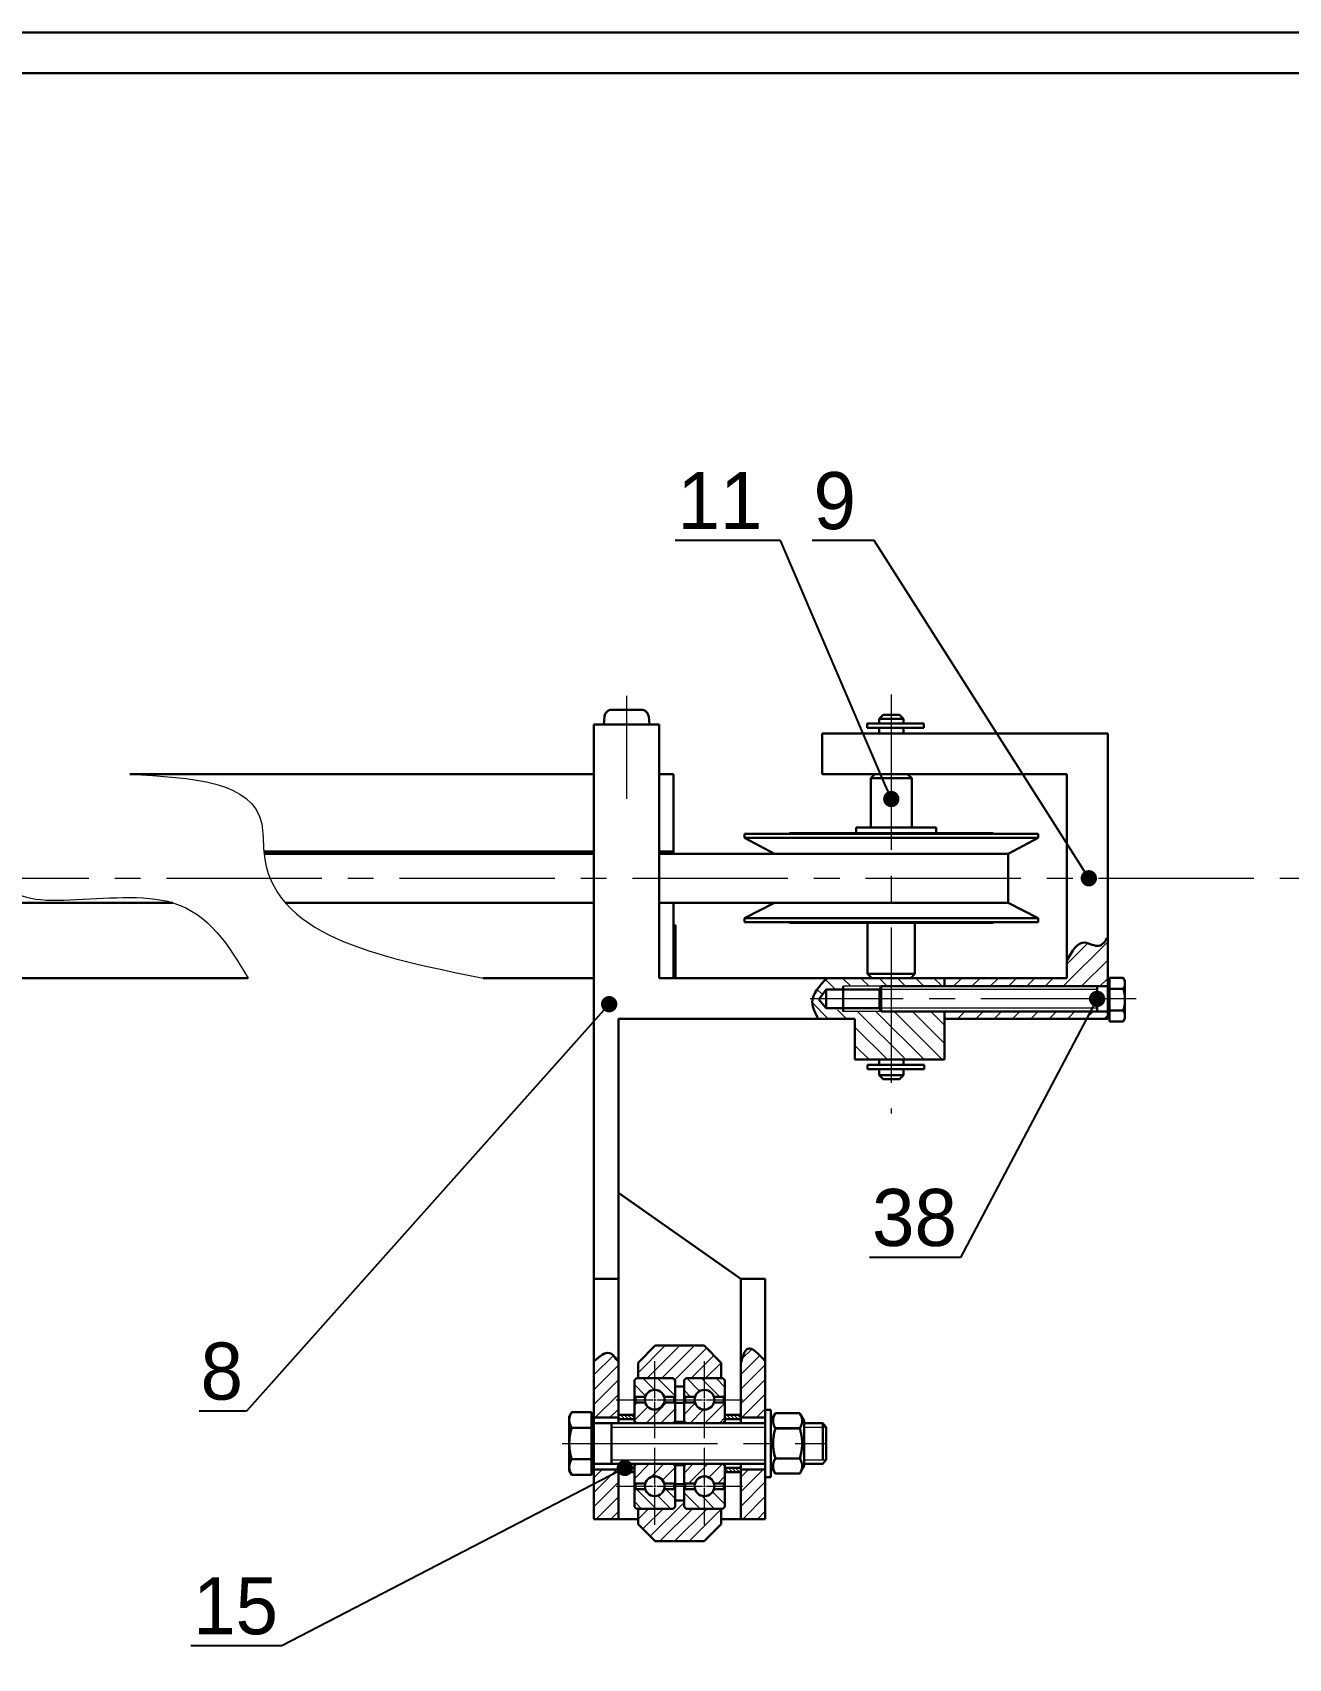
# Model space of a CAD drawing. Header units: millimetres. Extents: x 587 to 10361, y -8386 to 1488.
# Drawn here: x 8153.3 to 8307.3, y -5925 to -5725.6 of the extents above; entities that cross this region are included whole.
import ezdxf
from ezdxf import colors
from ezdxf.entities.mleader import LeaderData, LeaderLine
from ezdxf.math import Vec2, Vec3

# ---------------------------------------------------------------- set-up
doc = ezdxf.new("R2010")
doc.units = ezdxf.units.MM
doc.linetypes.add('ACAD_ISO10W100', pattern=[18, 12, -3, 0, -3])
doc.linetypes.add('CENTER2', pattern=[28.575, 19.05, -3.175, 3.175, -3.175])
for name, color, linetype, lineweight in [('Cienka', 30, 'Continuous', 0), ('Gruba', 7, 'Continuous', 30), ('Kreskowanie', 10, 'Continuous', 0), ('Przekrój', 50, 'Continuous', 15), ('Symetria', 210, 'ACAD_ISO10W100', 0), ('Widoczne (ISO)', 7, 'Continuous', 30), ('Wymiar', 3, 'Continuous', 20)]:
    doc.layers.add(name, color=color, linetype=linetype, lineweight=lineweight)
pattern_1 = [(135, (10.4, -1867.2188), (-1.12253202, -1.12253202), [])]
pattern_2 = [(45, (-579.4802, -860.1414), (-0.89802561, 0.89802561), [])]
pattern_3 = [(135, (-579.4802, -860.1414), (-0.89802561, -0.89802561), [])]

# ---------------------------------------------------------------- blocks, each defined once
blk = doc.blocks.new('*U434')
at = {"layer": 'Symetria', "color": 0, "linetype": 'CENTER2', "transparency": 16777216}
blk.add_line((17.4, 0), (-22.6, 0), dxfattribs=at)
blk = doc.blocks.new('*U435')
at = {"layer": 'Symetria', "color": 0, "linetype": 'CENTER2', "transparency": 16777216}
blk.add_line((-3.70005, 0), (28.70005, 0), dxfattribs=at)
blk = doc.blocks.new('*U436')
at = {"layer": 'Symetria', "color": 0, "linetype": 'CENTER2', "transparency": 16777216}
for p, q in [((0, 0.24), (0, 4.71)), ((-4.71, 0), (-0.24, 0)), ((0.24, 0), (4.71, 0)), ((0, -4.71), (0, -0.24))]:
    blk.add_line(p, q, dxfattribs=at)
at = {"layer": 'Symetria', "color": 0, "linetype": 'Continuous', "transparency": 16777216}
for p, q in [((-0.12, 0), (0.12, 0)), ((0, -0.12), (0, 0.12))]:
    blk.add_line(p, q, dxfattribs=at)
blk = doc.blocks.new('*U437')
at = {"layer": 'Symetria', "color": 0, "linetype": 'CENTER2', "transparency": 16777216}
for p, q in [((0, 0.24), (0, 4.71)), ((-4.71, 0), (-0.24, 0)), ((0.24, 0), (4.71, 0)), ((0, -4.71), (0, -0.24))]:
    blk.add_line(p, q, dxfattribs=at)
at = {"layer": 'Symetria', "color": 0, "linetype": 'Continuous', "transparency": 16777216}
for p, q in [((-0.12, 0), (0.12, 0)), ((0, -0.12), (0, 0.12))]:
    blk.add_line(p, q, dxfattribs=at)
blk = doc.blocks.new('*U438')
at = {"layer": 'Symetria', "color": 0, "linetype": 'CENTER2', "transparency": 16777216}
for p, q in [((0, 0.24), (0, 4.71)), ((-4.71, 0), (-0.24, 0)), ((0.24, 0), (4.71, 0)), ((0, -4.71), (0, -0.24))]:
    blk.add_line(p, q, dxfattribs=at)
at = {"layer": 'Symetria', "color": 0, "linetype": 'Continuous', "transparency": 16777216}
for p, q in [((-0.12, 0), (0.12, 0)), ((0, -0.12), (0, 0.12))]:
    blk.add_line(p, q, dxfattribs=at)
blk = doc.blocks.new('*U439')
at = {"layer": 'Symetria', "color": 0, "linetype": 'CENTER2', "transparency": 16777216}
for p, q in [((0, 0.24), (0, 4.71)), ((-4.71, 0), (-0.24, 0)), ((0.24, 0), (4.71, 0)), ((0, -4.71), (0, -0.24))]:
    blk.add_line(p, q, dxfattribs=at)
at = {"layer": 'Symetria', "color": 0, "linetype": 'Continuous', "transparency": 16777216}
for p, q in [((-0.12, 0), (0.12, 0)), ((0, -0.12), (0, 0.12))]:
    blk.add_line(p, q, dxfattribs=at)
blk = doc.blocks.new('*U445')
at = {"layer": 'Symetria', "color": 0, "linetype": 'CENTER2', "transparency": 16777216}
blk.add_line((0, 3.94), (0, -47.44), dxfattribs=at)
blk = doc.blocks.new('*U431')
at = {"layer": 'Symetria', "color": 0, "linetype": 'CENTER2', "transparency": 16777216}
blk.add_line((-168.07, 0), (436.27, 0), dxfattribs=at)
blk = doc.blocks.new('*U563')
at = {"layer": 'Symetria', "color": 0, "linetype": 'CENTER2', "transparency": 16777216}
blk.add_line((0, 28.28), (0, 15.66), dxfattribs=at)
blk = doc.blocks.new('_Dot')
at = {"color": 0, "linetype": 'ByBlock', "lineweight": -2}
blk.add_line((-0.5, 0), (-1, 0), dxfattribs=at)
at = {"color": 0, "linetype": 'ByBlock', "const_width": 0.5}
blk.add_lwpolyline([(-0.25, 0, 1), (0.25, 0, 1)], format="xyb", close=True, dxfattribs=at)

msp = doc.modelspace()

# ---------------------------------------------------------------- hatches: boundary and pattern name
at = {"layer": 'Kreskowanie'}
h = msp.add_hatch(dxfattribs=at)
h.set_pattern_fill('ANSI31', color=256, scale=0.5)
h.set_pattern_definition([(45, (10.4, -1867.2188), (-1.12253202, 1.12253202), [])])
edge = h.paths.add_edge_path()
edge.add_spline(control_points=[(8285.108, -5836.513), (8284.79, -5837.004), (8284.099, -5838.07), (8281.689, -5836.451), (8280.723, -5838.245), (8280.108, -5839.388)], knot_values=[0, 0, 0, 0, 1.5140149, 3.2887532, 6.398724, 6.398724, 6.398724, 6.398724], degree=3, periodic=0)
edge.add_line((8280.108, -5839.388), (8280.108, -5841.527))
edge.add_line((8280.108, -5841.527), (8265.108, -5841.527))
edge.add_line((8265.108, -5841.527), (8265.108, -5842.539))
edge.add_line((8265.108, -5842.539), (8285.108, -5842.539))
edge.add_line((8285.108, -5842.539), (8285.108, -5836.513))
h.paths.add_polyline_path([(8285.108, -5845.63), (8265.108, -5845.63), (8265.108, -5846.527), (8285.108, -5846.527)])
h = msp.add_hatch(dxfattribs=at)
h.set_pattern_fill('ANSI31', color=256, scale=0.5, angle=90)
h.set_pattern_definition(pattern_1)
edge = h.paths.add_edge_path()
edge.add_spline(control_points=[(8250.686, -5841.527), (8249.874, -5842.39), (8249.061, -5843.254), (8248.908, -5844.18)], knot_values=[0, 0, 0, 0, 3.1147692, 3.1147692, 3.1147692, 3.1147692], degree=3, periodic=0)
edge.add_line((8248.908, -5844.18), (8249.695, -5844.18))
edge.add_line((8249.695, -5844.18), (8250.567, -5842.93))
edge.add_line((8250.567, -5842.93), (8252.67, -5842.93))
edge.add_line((8252.67, -5842.93), (8252.67, -5842.539))
edge.add_line((8252.67, -5842.539), (8257.308, -5842.539))
edge.add_line((8257.308, -5842.539), (8265.108, -5842.539))
edge.add_line((8265.108, -5842.539), (8265.108, -5841.527))
edge.add_line((8265.108, -5841.527), (8250.686, -5841.527))
h = msp.add_hatch(dxfattribs=at)
h.set_pattern_fill('ANSI31', color=256, scale=0.5, angle=90)
h.set_pattern_definition(pattern_1)
edge = h.paths.add_edge_path()
edge.add_line((8265.108, -5845.63), (8257.308, -5845.63))
edge.add_line((8257.308, -5845.63), (8252.67, -5845.63))
edge.add_line((8252.67, -5845.63), (8252.67, -5845.43))
edge.add_line((8252.67, -5845.43), (8250.567, -5845.43))
edge.add_line((8250.567, -5845.43), (8249.695, -5844.18))
edge.add_line((8249.695, -5844.18), (8248.908, -5844.18))
edge.add_spline(control_points=[(8248.908, -5844.18), (8248.889, -5844.295), (8248.831, -5845.049), (8249.257, -5845.849), (8249.617, -5846.527)], knot_values=[3.1147692, 3.1147692, 3.1147692, 3.1147692, 3.5002192, 5.6305809, 5.6305809, 5.6305809, 5.6305809], degree=3, periodic=0)
edge.add_line((8249.617, -5846.527), (8254.108, -5846.527))
edge.add_line((8254.108, -5846.527), (8254.108, -5851.527))
edge.add_line((8254.108, -5851.527), (8265.108, -5851.527))
edge.add_line((8265.108, -5851.527), (8265.108, -5845.63))
h = msp.add_hatch(dxfattribs=at)
h.set_pattern_fill('ANSI31', color=256, scale=0.4)
h.set_pattern_definition([(45, (10.4, -1867.2188), (-0.89802561, 0.89802561), [])])
edge = h.paths.add_edge_path()
edge.add_spline(control_points=[(8225.108, -5888.621), (8224.761, -5888.126), (8223.934, -5886.949), (8222.779, -5887.947), (8222.108, -5888.526)], knot_values=[0, 0, 0, 0, 1.5555098, 3.7048911, 3.7048911, 3.7048911, 3.7048911], degree=3, periodic=0)
edge.add_line((8222.108, -5888.526), (8222.118, -5895.441))
edge.add_line((8222.118, -5895.441), (8225.108, -5895.441))
edge.add_line((8225.108, -5895.441), (8225.108, -5888.621))
h.paths.add_polyline_path([(8225.108, -5901.79), (8222.118, -5901.79), (8222.108, -5907.893), (8225.108, -5907.893)])
h.paths.add_polyline_path([(8243.108, -5901.79), (8240.128, -5901.79), (8240.108, -5907.893), (8243.108, -5907.893)])
edge = h.paths.add_edge_path()
edge.add_spline(control_points=[(8243.108, -5888.526), (8242.294, -5887.642), (8240.874, -5886.101), (8240.337, -5887.971), (8240.108, -5888.769)], knot_values=[0, 0, 0, 0, 2.6404101, 4.6058647, 4.6058647, 4.6058647, 4.6058647], degree=3, periodic=0)
edge.add_line((8240.108, -5888.769), (8240.128, -5895.441))
edge.add_line((8240.128, -5895.441), (8243.108, -5895.441))
edge.add_line((8243.108, -5895.441), (8243.108, -5894.468))
edge.add_line((8243.108, -5894.468), (8243.108, -5888.526))
h = msp.add_hatch(dxfattribs=at)
h.set_pattern_fill('ANSI31', color=256, scale=0.4)
h.set_pattern_definition(pattern_2)
h.paths.add_polyline_path([(8235.608, -5906.616), (8233.408, -5906.616), (8233.158, -5906.366), (8233.158, -5905.616), (8232.058, -5905.616), (8232.058, -5906.366), (8231.808, -5906.616), (8229.608, -5906.616), (8229.608, -5910.616), (8235.608, -5910.616)])
h.paths.add_polyline_path([(8227.508, -5906.616), (8227.508, -5908.516), (8229.608, -5910.616), (8229.608, -5906.616)])
h.paths.add_polyline_path([(8237.708, -5906.616), (8235.608, -5906.616), (8235.608, -5910.616), (8237.708, -5908.516)])
h.paths.add_polyline_path([(8229.608, -5886.616), (8227.508, -5888.716), (8227.508, -5890.616), (8229.608, -5890.616)])
h.paths.add_polyline_path([(8233.408, -5890.616), (8235.608, -5890.616), (8235.608, -5886.616), (8229.608, -5886.616), (8229.608, -5890.616), (8231.808, -5890.616), (8232.058, -5890.866), (8232.058, -5891.616), (8233.158, -5891.616), (8233.158, -5890.866)])
h.paths.add_polyline_path([(8237.708, -5888.716), (8235.608, -5886.616), (8235.608, -5890.616), (8237.708, -5890.616)])
h = msp.add_hatch(dxfattribs=at)
h.set_pattern_fill('ANSI31', color=256, scale=0.4, angle=90)
h.set_pattern_definition(pattern_3)
h.paths.add_polyline_path([(8229.558, -5890.616), (8227.508, -5890.616), (8227.308, -5890.616), (8227.058, -5890.866), (8227.058, -5892.766), (8227.183, -5892.891), (8228.401, -5892.891, -0.3287378), (8229.558, -5892.037)])
h.paths.add_polyline_path([(8232.058, -5890.866), (8231.808, -5890.616), (8229.608, -5890.616), (8229.608, -5892.038, -0.3173424), (8230.716, -5892.891), (8231.933, -5892.891), (8232.058, -5892.766)])
h.paths.add_polyline_path([(8235.608, -5890.616), (8233.408, -5890.616), (8233.158, -5890.866), (8233.158, -5891.616), (8233.158, -5892.766), (8233.283, -5892.891), (8234.501, -5892.891, -0.3173424), (8235.608, -5892.038)])
h.paths.add_polyline_path([(8238.158, -5890.866), (8237.908, -5890.616), (8235.658, -5890.616), (8235.658, -5892.037, -0.3287378), (8236.816, -5892.891), (8238.033, -5892.891), (8238.158, -5892.766)])
h = msp.add_hatch(dxfattribs=at)
h.set_pattern_fill('ANSI31', color=256, scale=0.4)
h.set_pattern_definition(pattern_2)
h.paths.add_polyline_path([(8229.558, -5894.461, -0.3287378), (8228.401, -5893.608), (8227.183, -5893.608), (8227.058, -5893.733), (8227.058, -5893.849), (8227.058, -5895.866), (8227.308, -5896.116), (8229.558, -5896.116)])
h.paths.add_polyline_path([(8232.058, -5893.733), (8231.933, -5893.608), (8230.716, -5893.608, -0.3173424), (8229.608, -5894.46), (8229.608, -5896.116), (8231.808, -5896.116), (8232.058, -5895.866)])
h.paths.add_polyline_path([(8235.608, -5894.46, -0.3173424), (8234.501, -5893.608), (8233.283, -5893.608), (8233.158, -5893.733), (8233.158, -5895.866), (8233.408, -5896.116), (8235.608, -5896.116)])
h.paths.add_polyline_path([(8238.158, -5895.116), (8238.158, -5893.849), (8238.158, -5893.733), (8238.033, -5893.608), (8236.816, -5893.608, -0.3287378), (8235.658, -5894.461), (8235.658, -5896.116), (8237.908, -5896.116), (8238.158, -5895.866)])
h = msp.add_hatch(dxfattribs=at)
h.set_pattern_fill('ANSI31', color=256, scale=0.1, angle=90)
h.set_pattern_definition([(135, (10.40002, -1867.21884), (-0.224506403, -0.224506403), [])])
h.paths.add_polyline_path([(8227.058, -5895.116), (8225.108, -5895.116), (8225.108, -5895.649), (8227.058, -5895.649)])
h.paths.add_polyline_path([(8227.058, -5901.583), (8225.108, -5901.583), (8225.108, -5902.116), (8227.058, -5902.116)])
h.paths.add_polyline_path([(8240.108, -5901.583), (8238.158, -5901.583), (8238.158, -5902.116), (8240.108, -5902.116)])
h.paths.add_polyline_path([(8240.108, -5895.116), (8238.158, -5895.116), (8238.158, -5895.616), (8240.108, -5895.649)])
h = msp.add_hatch(dxfattribs=at)
h.set_pattern_fill('ANSI31', color=256, scale=0.4)
h.set_pattern_definition(pattern_2)
h.paths.add_polyline_path([(8229.558, -5901.116), (8227.308, -5901.116), (8227.058, -5901.366), (8227.058, -5902.116), (8227.058, -5903.382), (8227.183, -5903.507), (8228.401, -5903.507, -0.3287378), (8229.558, -5902.654)])
h.paths.add_polyline_path([(8232.058, -5901.366), (8231.808, -5901.116), (8229.608, -5901.116), (8229.608, -5902.655, -0.3173424), (8230.716, -5903.507), (8231.933, -5903.507), (8232.058, -5903.382)])
h.paths.add_polyline_path([(8235.608, -5901.116), (8233.408, -5901.116), (8233.158, -5901.366), (8233.158, -5903.382), (8233.283, -5903.507), (8234.501, -5903.507, -0.3173424), (8235.608, -5902.655)])
h.paths.add_polyline_path([(8238.158, -5901.366), (8237.908, -5901.116), (8235.658, -5901.116), (8235.658, -5902.654, -0.3287378), (8236.816, -5903.507), (8238.033, -5903.507), (8238.158, -5903.382)])
h = msp.add_hatch(dxfattribs=at)
h.set_pattern_fill('ANSI31', color=256, scale=0.4, angle=90)
h.set_pattern_definition(pattern_3)
h.paths.add_polyline_path([(8229.558, -5905.078, -0.3287378), (8228.401, -5904.224), (8227.183, -5904.224), (8227.058, -5904.349), (8227.058, -5906.366), (8227.308, -5906.616), (8229.558, -5906.616)])
h.paths.add_polyline_path([(8232.058, -5905.616), (8232.058, -5904.349), (8231.933, -5904.224), (8230.716, -5904.224, -0.3173424), (8229.608, -5905.077), (8229.608, -5906.616), (8231.808, -5906.616), (8232.058, -5906.366)])
h.paths.add_polyline_path([(8235.608, -5905.077, -0.3173424), (8234.501, -5904.224), (8233.283, -5904.224), (8233.158, -5904.349), (8233.158, -5906.366), (8233.408, -5906.616), (8235.608, -5906.616)])
h.paths.add_polyline_path([(8238.158, -5904.349), (8238.033, -5904.224), (8236.816, -5904.224, -0.3287378), (8235.658, -5905.078), (8235.658, -5906.616), (8237.708, -5906.616), (8237.908, -5906.616), (8238.158, -5906.366)])

# ---------------------------------------------------------------- linework, layer by layer
at = {"layer": 'Cienka'}
for p, q in [((8257.308, -5842.539), (8252.67, -5842.539)), ((8283.805, -5842.93), (8257.108, -5842.93)), ((8257.308, -5845.63), (8252.67, -5845.63)), ((8283.805, -5845.239), (8257.108, -5845.239)), ((8224.272, -5896.609), (8243.108, -5896.609)), ((8247.89, -5896.609), (8250.564, -5896.609)), ((8244.284, -5896.989), (8244.289, -5896.989)), ((8247.411, -5896.989), (8247.416, -5896.989)), ((8224.272, -5900.622), (8243.108, -5900.622)), ((8244.289, -5900.224), (8244.284, -5900.224)), ((8247.416, -5900.224), (8247.411, -5900.224)), ((8247.89, -5900.622), (8250.564, -5900.622))]:
    msp.add_line(p, q, dxfattribs=at)
at = {"layer": 'Gruba'}
for p, q in [((7655.966, -5730.562), (8834.966, -5730.562)), ((8224.331, -5808.615), (8227.877, -5808.615)), ((8227.877, -5808.615), (8227.886, -5808.615)), ((8222.108, -5810.415), (8222.108, -5878.435)), ((8222.108, -5810.415), (8230.108, -5810.415)), ((8223.394, -5809.437), (8223.308, -5810.415)), ((8223.413, -5809.315), (8223.439, -5809.315)), ((8228.77, -5809.315), (8228.804, -5809.315)), ((8228.823, -5809.437), (8228.908, -5810.415)), ((8230.108, -5841.527), (8230.108, -5810.415)), ((8255.609, -5810.3), (8262.554, -5810.3)), ((8255.609, -5810.3), (8255.609, -5810.858)), ((8255.609, -5810.858), (8259.858, -5810.858)), ((8257.565, -5809.239), (8257.065, -5809.739)), ((8257.065, -5809.739), (8260.065, -5809.739)), ((8257.065, -5810.3), (8257.065, -5809.739)), ((8257.065, -5811.527), (8257.065, -5810.858)), ((8259.565, -5809.239), (8257.565, -5809.239)), ((8259.565, -5809.239), (8260.065, -5809.739)), ((8262.554, -5810.858), (8259.858, -5810.858)), ((8260.065, -5810.3), (8260.065, -5809.739)), ((8260.065, -5811.527), (8260.065, -5810.858)), ((8262.554, -5810.3), (8262.554, -5810.858)), ((8250.108, -5816.527), (8250.108, -5811.527)), ((8285.108, -5811.527), (8250.108, -5811.527)), ((8285.108, -5846.527), (8285.108, -5811.527)), ((8165.209, -5816.527), (8222.108, -5816.527)), ((8230.108, -5816.527), (8231.868, -5816.527)), ((8231.868, -5816.527), (8231.868, -5826.002)), ((8280.108, -5816.527), (8250.108, -5816.527)), ((8256.565, -5816.527), (8256.065, -5817.027)), ((8261.065, -5817.027), (8256.065, -5817.027)), ((8256.065, -5817.027), (8256.065, -5817.994)), ((8256.565, -5816.527), (8260.565, -5816.527)), ((8260.565, -5816.527), (8261.065, -5817.027)), ((8261.065, -5817.027), (8261.065, -5817.994)), ((8280.108, -5841.527), (8280.108, -5816.527)), ((8256.065, -5817.994), (8256.065, -5823.052)), ((8261.065, -5817.994), (8261.065, -5823.052)), ((8254.266, -5823.752), (8254.266, -5823.052)), ((8254.266, -5823.052), (8261.024, -5823.052)), ((8262.265, -5823.052), (8261.024, -5823.052)), ((8262.265, -5823.052), (8264.028, -5823.052)), ((8264.028, -5823.052), (8264.066, -5823.052)), ((8264.066, -5823.752), (8264.066, -5823.052)), ((8240.565, -5824.332), (8244.231, -5826.293)), ((8240.566, -5823.832), (8240.566, -5824.332)), ((8240.566, -5823.832), (8276.566, -5823.832)), ((8240.566, -5824.332), (8276.566, -5824.332)), ((8246.066, -5823.832), (8246.066, -5823.752)), ((8271.066, -5823.752), (8246.066, -5823.752)), ((8261.024, -5823.752), (8254.266, -5823.752)), ((8261.024, -5823.752), (8262.265, -5823.752)), ((8264.028, -5823.752), (8262.265, -5823.752)), ((8264.066, -5823.752), (8264.028, -5823.752)), ((8271.066, -5823.832), (8271.066, -5823.752)), ((8276.566, -5824.332), (8272.899, -5826.293)), ((8276.566, -5823.832), (8276.566, -5824.332)), ((8181.62, -5826.002), (8222.108, -5826.002)), ((8181.648, -5826.293), (8222.108, -5826.293)), ((8230.108, -5826.002), (8231.868, -5826.002)), ((8230.108, -5826.293), (8258.565, -5826.293)), ((8231.868, -5826.002), (8231.868, -5826.293)), ((8272.899, -5826.293), (8258.565, -5826.293)), ((8272.899, -5832.293), (8272.899, -5826.293)), ((8170.479, -5832.293), (8135.772, -5832.293)), ((8222.108, -5832.293), (8184.254, -5832.293)), ((8258.565, -5832.293), (8230.108, -5832.293)), ((8231.868, -5832.293), (8231.868, -5841.527)), ((8240.565, -5834.172), (8244.231, -5832.293)), ((8258.565, -5832.293), (8272.899, -5832.293)), ((8276.566, -5834.172), (8272.899, -5832.293)), ((8231.868, -5835.027), (8232.108, -5835.027)), ((8232.108, -5835.027), (8232.108, -5836.027)), ((8240.566, -5834.672), (8240.566, -5834.172)), ((8276.566, -5834.172), (8240.566, -5834.172)), ((8276.566, -5834.672), (8240.566, -5834.672)), ((8246.066, -5834.752), (8246.066, -5834.672)), ((8271.066, -5834.752), (8246.066, -5834.752)), ((8255.665, -5834.752), (8255.665, -5841.027)), ((8261.465, -5834.752), (8261.465, -5841.027)), ((8271.066, -5834.752), (8271.066, -5834.672)), ((8276.566, -5834.672), (8276.566, -5834.172)), ((8231.868, -5836.027), (8232.108, -5836.027)), ((8232.108, -5836.027), (8232.108, -5839.527)), ((8231.868, -5839.527), (8232.108, -5839.527)), ((8232.108, -5839.527), (8232.108, -5841.527)), ((8256.165, -5841.527), (8255.665, -5841.027)), ((8255.665, -5841.027), (8261.465, -5841.027)), ((8260.965, -5841.527), (8261.465, -5841.027)), ((8135.772, -5841.527), (8179.713, -5841.527)), ((8208.51, -5841.527), (8222.108, -5841.527)), ((8230.108, -5841.527), (8265.108, -5841.527)), ((8250.567, -5842.93), (8249.695, -5844.18)), ((8250.567, -5845.239), (8250.567, -5842.93)), ((8257.108, -5842.93), (8250.567, -5842.93)), ((8252.67, -5842.539), (8252.67, -5845.63)), ((8257.308, -5842.539), (8257.108, -5842.93)), ((8257.108, -5842.93), (8257.108, -5845.239)), ((8285.108, -5842.539), (8257.308, -5842.539)), ((8257.308, -5842.539), (8257.308, -5845.63)), ((8280.108, -5841.527), (8265.108, -5841.527)), ((8265.108, -5842.539), (8265.108, -5841.527)), ((8283.805, -5842.539), (8283.805, -5845.63)), ((8249.695, -5844.18), (8250.567, -5845.239)), ((8225.108, -5846.527), (8254.108, -5846.527)), ((8225.108, -5846.527), (8225.108, -5878.435)), ((8257.108, -5845.239), (8250.567, -5845.239)), ((8254.108, -5846.527), (8254.108, -5851.527)), ((8257.308, -5845.63), (8257.108, -5845.239)), ((8285.108, -5845.63), (8257.308, -5845.63)), ((8265.108, -5845.63), (8265.108, -5851.527)), ((8265.108, -5846.527), (8265.108, -5845.63)), ((8285.108, -5846.527), (8265.108, -5846.527)), ((8265.108, -5851.527), (8254.108, -5851.527)), ((8255.666, -5851.527), (8259.915, -5851.527)), ((8255.666, -5852.154), (8262.611, -5852.154)), ((8255.666, -5852.154), (8255.666, -5852.713)), ((8255.666, -5852.713), (8259.915, -5852.713)), ((8257.065, -5851.527), (8257.065, -5852.154)), ((8257.065, -5853.429), (8257.065, -5852.713)), ((8260.948, -5851.527), (8259.915, -5851.527)), ((8262.611, -5852.713), (8259.915, -5852.713)), ((8260.065, -5851.527), (8260.065, -5852.154)), ((8260.065, -5853.429), (8260.065, -5852.713)), ((8260.948, -5851.527), (8262.58, -5851.527)), ((8262.58, -5851.527), (8262.611, -5851.527)), ((8262.611, -5852.154), (8262.611, -5852.713)), ((8257.565, -5853.929), (8257.065, -5853.429)), ((8260.065, -5853.429), (8257.065, -5853.429)), ((8257.565, -5853.929), (8259.565, -5853.929)), ((8259.565, -5853.929), (8260.065, -5853.429)), ((8225.108, -5867.893), (8240.108, -5878.435)), ((8222.108, -5878.435), (8222.108, -5898.616)), ((8222.108, -5878.435), (8225.108, -5878.435)), ((8225.108, -5878.435), (8225.108, -5896.116)), ((8240.108, -5878.435), (8240.108, -5878.435)), ((8240.108, -5878.435), (8240.108, -5896.116)), ((8240.108, -5878.435), (8243.108, -5878.435)), ((8243.108, -5878.435), (8243.108, -5898.616)), ((8227.508, -5888.716), (8229.608, -5886.616)), ((8227.508, -5888.716), (8229.608, -5886.616)), ((8229.608, -5886.616), (8235.608, -5886.616)), ((8235.608, -5886.616), (8229.608, -5886.616)), ((8237.708, -5888.716), (8235.608, -5886.616)), ((8237.708, -5888.716), (8235.608, -5886.616)), ((8227.508, -5888.716), (8227.508, -5890.616)), ((8227.058, -5890.866), (8227.308, -5890.616)), ((8227.058, -5890.866), (8227.058, -5896.116)), ((8227.508, -5890.616), (8227.308, -5890.616)), ((8231.808, -5890.616), (8227.508, -5890.616)), ((8237.708, -5890.616), (8233.408, -5890.616)), ((8237.908, -5890.616), (8237.708, -5890.616)), ((8238.158, -5890.866), (8237.908, -5890.616)), ((8238.158, -5890.866), (8238.158, -5896.116)), ((8227.058, -5892.766), (8227.183, -5892.891)), ((8227.183, -5892.891), (8228.401, -5892.891)), ((8231.933, -5892.891), (8230.716, -5892.891)), ((8232.058, -5892.766), (8231.933, -5892.891)), ((8233.158, -5892.766), (8233.283, -5892.891)), ((8233.283, -5892.891), (8234.501, -5892.891)), ((8238.033, -5892.891), (8236.816, -5892.891)), ((8238.158, -5892.766), (8238.033, -5892.891)), ((8227.058, -5893.733), (8227.183, -5893.608)), ((8227.183, -5893.608), (8228.401, -5893.608)), ((8231.933, -5893.608), (8230.716, -5893.608)), ((8232.058, -5893.733), (8231.933, -5893.608)), ((8233.158, -5893.733), (8233.283, -5893.608)), ((8233.283, -5893.608), (8234.501, -5893.608)), ((8238.033, -5893.608), (8236.816, -5893.608)), ((8238.158, -5893.733), (8238.033, -5893.608)), ((8243.108, -5898.616), (8243.108, -5894.468)), ((8243.108, -5894.468), (8243.81, -5894.468)), ((8243.81, -5894.468), (8243.81, -5898.616)), ((8243.81, -5895.846), (8244.347, -5894.918)), ((8243.81, -5895.846), (8244.347, -5894.918)), ((8247.351, -5894.911), (8244.35, -5894.911)), ((8247.351, -5894.911), (8244.35, -5894.911)), ((8247.89, -5895.846), (8247.354, -5894.918)), ((8247.89, -5895.846), (8247.354, -5894.918)), ((8222.118, -5895.441), (8225.108, -5895.441)), ((8243.118, -5896.116), (8222.118, -5896.116)), ((8224.272, -5896.116), (8224.272, -5901.116)), ((8225.108, -5895.116), (8227.058, -5895.116)), ((8225.108, -5895.649), (8227.058, -5895.649)), ((8227.058, -5896.116), (8227.058, -5895.116)), ((8238.158, -5895.116), (8240.108, -5895.116)), ((8238.158, -5895.116), (8238.158, -5896.116)), ((8240.108, -5895.649), (8238.158, -5895.649)), ((8243.118, -5895.441), (8240.128, -5895.441)), ((8243.81, -5895.846), (8243.81, -5895.846)), ((8243.81, -5901.366), (8243.81, -5895.846)), ((8247.351, -5896.749), (8244.35, -5896.749)), ((8247.351, -5896.768), (8244.35, -5896.768)), ((8247.89, -5901.366), (8247.89, -5895.846)), ((8247.89, -5895.846), (8247.89, -5901.366)), ((8247.89, -5896.116), (8250.182, -5896.116)), ((8250.564, -5896.609), (8250.182, -5896.116)), ((8250.182, -5896.116), (8250.182, -5900.606)), ((8250.564, -5896.609), (8250.564, -5900.622)), ((8222.108, -5898.616), (8222.108, -5907.893)), ((8243.108, -5898.616), (8243.108, -5907.893)), ((8243.108, -5898.616), (8243.108, -5902.763)), ((8243.81, -5902.763), (8243.81, -5898.616)), ((8250.564, -5900.224), (8250.564, -5896.989)), ((8247.351, -5900.444), (8244.35, -5900.444)), ((8247.351, -5900.463), (8244.35, -5900.463)), ((8250.564, -5900.622), (8250.182, -5901.116)), ((8243.108, -5901.116), (8222.108, -5901.116)), ((8222.118, -5901.79), (8225.108, -5901.79)), ((8225.108, -5901.116), (8225.108, -5907.893)), ((8225.108, -5901.583), (8227.058, -5901.583)), ((8225.108, -5902.116), (8227.058, -5902.116)), ((8227.058, -5902.116), (8227.058, -5901.116)), ((8227.058, -5901.116), (8227.058, -5906.366)), ((8238.158, -5901.116), (8238.158, -5906.366)), ((8238.158, -5901.116), (8238.158, -5902.116)), ((8240.108, -5901.583), (8238.158, -5901.583)), ((8238.158, -5902.116), (8240.108, -5902.116)), ((8240.108, -5901.116), (8240.108, -5907.893)), ((8243.118, -5901.79), (8240.128, -5901.79)), ((8243.108, -5902.763), (8243.81, -5902.763)), ((8243.81, -5901.366), (8244.347, -5902.295)), ((8243.81, -5901.366), (8244.347, -5902.295)), ((8243.81, -5901.385), (8243.81, -5901.385)), ((8247.351, -5902.301), (8244.35, -5902.301)), ((8247.351, -5902.301), (8244.35, -5902.301)), ((8247.89, -5901.366), (8247.354, -5902.295)), ((8247.89, -5901.366), (8247.354, -5902.295)), ((8247.89, -5901.116), (8250.182, -5901.116)), ((8227.058, -5903.382), (8227.183, -5903.507)), ((8227.058, -5904.349), (8227.183, -5904.224)), ((8227.183, -5903.507), (8228.401, -5903.507)), ((8227.183, -5904.224), (8228.401, -5904.224)), ((8231.933, -5903.507), (8230.716, -5903.507)), ((8231.933, -5904.224), (8230.716, -5904.224)), ((8232.058, -5903.382), (8231.933, -5903.507)), ((8232.058, -5904.349), (8231.933, -5904.224)), ((8233.158, -5903.382), (8233.283, -5903.507)), ((8233.158, -5904.349), (8233.283, -5904.224)), ((8233.283, -5903.507), (8234.501, -5903.507)), ((8233.283, -5904.224), (8234.501, -5904.224)), ((8238.033, -5903.507), (8236.816, -5903.507)), ((8238.033, -5904.224), (8236.816, -5904.224)), ((8238.158, -5903.382), (8238.033, -5903.507)), ((8238.158, -5904.349), (8238.033, -5904.224)), ((8227.058, -5906.366), (8227.308, -5906.616)), ((8227.508, -5906.616), (8227.308, -5906.616)), ((8231.808, -5906.616), (8227.508, -5906.616)), ((8237.708, -5906.616), (8233.408, -5906.616)), ((8237.908, -5906.616), (8237.708, -5906.616)), ((8238.158, -5906.366), (8237.908, -5906.616)), ((8222.108, -5907.893), (8225.108, -5907.893)), ((8225.108, -5907.893), (8227.508, -5907.893)), ((8227.508, -5908.516), (8229.608, -5910.616)), ((8227.508, -5908.516), (8229.608, -5910.616)), ((8237.708, -5908.516), (8235.608, -5910.616)), ((8237.708, -5908.516), (8235.608, -5910.616)), ((8237.708, -5907.893), (8240.108, -5907.893)), ((8240.108, -5907.893), (8243.108, -5907.893)), ((8229.608, -5910.616), (8235.608, -5910.616)), ((8235.608, -5910.616), (8229.608, -5910.616))]:
    msp.add_line(p, q, dxfattribs=at)
msp.add_lwpolyline([(7650.966, -6566.562), (8839.966, -6566.562), (8839.966, -5725.562), (7650.966, -5725.562)], close=True, dxfattribs=at)
for centre in [(8229.558, -5893.249), (8235.658, -5893.249), (8229.558, -5903.866), (8235.658, -5903.866)]:
    msp.add_circle(centre, 1.212, dxfattribs=at)
for centre, start, end in [((8224.291, -5809.515), 167.16041, 175), ((8227.926, -5809.515), 5, 12.83959)]:
    msp.add_arc(centre, 0.9, start, end, dxfattribs=at)
for points, knots in [([(8224.331, -5808.615), (8224.217, -5808.615), (8224.082, -5808.641), (8223.873, -5808.727), (8223.761, -5808.802), (8223.602, -5808.959), (8223.527, -5809.07), (8223.466, -5809.216), (8223.45, -5809.265), (8223.439, -5809.315)], [0.40723082, 0.40723082, 0.40723082, 0.40723082, 0.44148231, 0.44148231, 0.47516951, 0.47516951, 0.50852332, 0.50852332, 0.52273875, 0.52273875, 0.52273875, 0.52273875]), ([(8228.77, -5809.315), (8228.758, -5809.265), (8228.742, -5809.216), (8228.681, -5809.07), (8228.606, -5808.959), (8228.448, -5808.802), (8228.335, -5808.727), (8228.126, -5808.641), (8227.992, -5808.615), (8227.877, -5808.615)], [0.01895226, 0.01895226, 0.01895226, 0.01895226, 0.03316768, 0.03316768, 0.0665215, 0.0665215, 0.1002087, 0.1002087, 0.13446018, 0.13446018, 0.13446018, 0.13446018]), ([(8227.886, -5808.615), (8228, -5808.615), (8228.135, -5808.641), (8228.344, -5808.727), (8228.456, -5808.802), (8228.615, -5808.959), (8228.69, -5809.07), (8228.751, -5809.216), (8228.767, -5809.265), (8228.778, -5809.315)], [0.40723082, 0.40723082, 0.40723082, 0.40723082, 0.44148231, 0.44148231, 0.47516951, 0.47516951, 0.50852332, 0.50852332, 0.52273875, 0.52273875, 0.52273875, 0.52273875])]:
    msp.add_open_spline(points, degree=3, knots=knots, dxfattribs=at)
for points in [[(8285.108, -5836.513), (8284.038, -5837.583), (8282.308, -5837.189), (8280.108, -5839.388)], [(8250.686, -5841.527), (8248.883, -5844.527), (8249.617, -5846.527)], [(8240.108, -5888.769), (8240.956, -5886.996), (8243.108, -5888.526)], [(8222.108, -5888.526), (8224.009, -5887.521), (8225.108, -5888.621)]]:
    msp.add_spline(points, degree=3, dxfattribs=at)
for points, weights in [([(8244.35, -5894.911), (8243.817, -5895.83), (8244.35, -5896.749)], [1, 1.15470053838, 1]), ([(8244.35, -5896.768), (8243.817, -5895.84), (8244.35, -5894.911)], [1, 1.15470053838, 1]), ([(8244.35, -5894.911), (8244.348, -5894.914), (8244.347, -5894.918)], [1, 1.0004584973, 1.00091427683]), ([(8247.351, -5896.749), (8247.884, -5895.83), (8247.351, -5894.911)], [1, 1.15470053838, 1]), ([(8247.351, -5894.911), (8247.884, -5895.84), (8247.351, -5896.768)], [1, 1.15470053838, 1]), ([(8247.354, -5894.918), (8247.352, -5894.914), (8247.351, -5894.911)], [1.00091427683, 1.0004584973, 1]), ([(8244.35, -5896.749), (8243.817, -5898.597), (8244.35, -5900.444)], [1, 1.15470053838, 1]), ([(8244.35, -5900.463), (8243.817, -5898.616), (8244.35, -5896.768)], [1, 1.15470053838, 1]), ([(8247.351, -5900.444), (8247.884, -5898.597), (8247.351, -5896.749)], [1, 1.15470053838, 1]), ([(8247.351, -5896.768), (8247.884, -5898.616), (8247.351, -5900.463)], [1, 1.15470053838, 1]), ([(8244.35, -5900.444), (8243.817, -5901.373), (8244.35, -5902.301)], [1, 1.15470053838, 1]), ([(8244.35, -5902.301), (8243.817, -5901.382), (8244.35, -5900.463)], [1, 1.15470053838, 1]), ([(8247.351, -5902.301), (8247.884, -5901.373), (8247.351, -5900.444)], [1, 1.15470053838, 1]), ([(8247.351, -5900.463), (8247.884, -5901.382), (8247.351, -5902.301)], [1, 1.15470053838, 1]), ([(8244.35, -5902.301), (8244.348, -5902.298), (8244.347, -5902.295)], [1, 1.0004584973, 1.00091427683]), ([(8247.354, -5902.295), (8247.352, -5902.298), (8247.351, -5902.301)], [1.00091427683, 1.0004584973, 1])]:
    msp.add_rational_spline(points, weights, degree=2, dxfattribs=at)
at = {"layer": 'Przekrój'}
for points in [[(8143.172, -5816.527), (8149.799, -5819.706), (8149.799, -5829.096), (8170.479, -5832.293), (8179.713, -5841.527)], [(8165.209, -5816.527), (8181.369, -5822.63), (8181.62, -5826.002), (8208.51, -5841.527)]]:
    msp.add_spline(points, degree=3, dxfattribs=at)
at = {"layer": 'Widoczne (ISO)'}
for p, q in [((8285.32, -5842.153), (8285.108, -5842.153)), ((8285.32, -5841.498), (8285.32, -5842.839)), ((8285.32, -5841.498), (8287.013, -5841.498)), ((8285.32, -5842.839), (8287.013, -5842.839)), ((8285.32, -5842.839), (8285.32, -5845.521)), ((8287.22, -5841.857), (8287.013, -5841.498)), ((8287.22, -5841.857), (8287.22, -5842.168)), ((8287.22, -5842.168), (8287.22, -5844.18)), ((8287.22, -5844.18), (8287.22, -5846.192)), ((8285.32, -5846.207), (8285.108, -5846.207)), ((8285.32, -5845.521), (8287.013, -5845.521)), ((8285.32, -5845.521), (8285.32, -5846.862)), ((8285.32, -5846.862), (8287.013, -5846.862)), ((8287.22, -5846.503), (8287.013, -5846.862)), ((8287.22, -5846.192), (8287.22, -5846.503)), ((8227.508, -5888.716), (8229.608, -5886.616)), ((8229.608, -5886.616), (8235.608, -5886.616)), ((8235.608, -5886.616), (8237.708, -5888.716)), ((8227.508, -5890.616), (8227.508, -5888.716)), ((8237.708, -5888.716), (8237.708, -5890.616)), ((8227.058, -5890.866), (8227.308, -5890.616)), ((8227.058, -5892.882), (8227.058, -5890.866)), ((8227.308, -5890.616), (8231.808, -5890.616)), ((8231.808, -5890.616), (8232.058, -5890.866)), ((8232.058, -5890.866), (8232.058, -5892.882)), ((8232.058, -5891.616), (8232.058, -5890.866)), ((8233.158, -5890.866), (8233.408, -5890.616)), ((8233.158, -5892.882), (8233.158, -5890.866)), ((8233.158, -5890.866), (8233.158, -5891.616)), ((8233.408, -5890.616), (8237.908, -5890.616)), ((8237.908, -5890.616), (8238.158, -5890.866)), ((8238.158, -5890.866), (8238.158, -5892.882)), ((8227.058, -5893.849), (8227.058, -5892.882)), ((8227.183, -5893.608), (8227.183, -5892.891)), ((8231.933, -5892.891), (8231.933, -5893.608)), ((8233.158, -5891.616), (8232.058, -5891.616)), ((8232.058, -5893.616), (8232.058, -5892.882)), ((8233.158, -5893.616), (8233.158, -5892.882)), ((8233.283, -5893.608), (8233.283, -5892.891)), ((8238.033, -5892.891), (8238.033, -5893.608)), ((8238.158, -5893.849), (8238.158, -5892.882)), ((8219.081, -5895.285), (8219.378, -5894.77)), ((8221.806, -5894.77), (8219.378, -5894.77)), ((8221.806, -5896.693), (8221.806, -5894.77)), ((8227.058, -5895.866), (8227.058, -5893.849)), ((8232.058, -5893.616), (8233.158, -5893.616)), ((8232.058, -5895.966), (8232.058, -5893.616)), ((8232.058, -5893.849), (8232.058, -5895.866)), ((8233.158, -5893.616), (8233.158, -5895.966)), ((8233.158, -5895.866), (8233.158, -5893.849)), ((8238.158, -5893.849), (8238.158, -5895.866)), ((8219.081, -5895.732), (8219.081, -5895.285)), ((8219.081, -5898.616), (8219.081, -5895.732)), ((8221.806, -5896.693), (8219.378, -5896.693)), ((8221.806, -5895.709), (8222.108, -5895.709)), ((8221.806, -5900.539), (8221.806, -5896.693)), ((8227.058, -5895.116), (8227.058, -5896.116)), ((8227.308, -5896.116), (8227.058, -5895.866)), ((8231.808, -5896.116), (8227.308, -5896.116)), ((8232.058, -5895.866), (8231.808, -5896.116)), ((8233.158, -5895.966), (8232.058, -5895.966)), ((8232.058, -5896.116), (8232.058, -5895.966)), ((8233.408, -5896.116), (8233.158, -5895.866)), ((8233.158, -5896.116), (8233.158, -5895.966)), ((8237.908, -5896.116), (8233.408, -5896.116)), ((8238.158, -5895.866), (8237.908, -5896.116)), ((8238.158, -5896.116), (8238.158, -5895.116)), ((8219.081, -5901.5), (8219.081, -5898.616)), ((8221.806, -5900.539), (8219.378, -5900.539)), ((8221.806, -5902.462), (8221.806, -5900.539)), ((8219.081, -5901.946), (8219.081, -5901.5)), ((8219.081, -5901.946), (8219.378, -5902.462)), ((8221.806, -5902.462), (8219.378, -5902.462)), ((8221.806, -5901.522), (8222.108, -5901.522)), ((8227.058, -5901.366), (8227.308, -5901.116)), ((8227.058, -5901.116), (8227.058, -5902.116)), ((8227.058, -5903.382), (8227.058, -5901.366)), ((8227.308, -5901.116), (8231.808, -5901.116)), ((8231.808, -5901.116), (8232.058, -5901.366)), ((8232.058, -5901.266), (8232.058, -5901.116)), ((8232.058, -5903.616), (8232.058, -5901.266)), ((8232.058, -5901.266), (8233.158, -5901.266)), ((8232.058, -5901.366), (8232.058, -5903.382)), ((8233.158, -5901.366), (8233.408, -5901.116)), ((8233.158, -5901.266), (8233.158, -5901.116)), ((8233.158, -5901.266), (8233.158, -5903.616)), ((8233.158, -5903.382), (8233.158, -5901.366)), ((8233.408, -5901.116), (8237.908, -5901.116)), ((8237.908, -5901.116), (8238.158, -5901.366)), ((8238.158, -5902.116), (8238.158, -5901.116)), ((8238.158, -5901.366), (8238.158, -5903.382)), ((8227.058, -5904.349), (8227.058, -5903.382)), ((8227.058, -5906.366), (8227.058, -5904.349)), ((8227.183, -5904.224), (8227.183, -5903.507)), ((8231.933, -5903.507), (8231.933, -5904.224)), ((8232.058, -5904.349), (8232.058, -5903.616)), ((8233.158, -5903.616), (8232.058, -5903.616)), ((8232.058, -5904.349), (8232.058, -5906.366)), ((8233.158, -5904.349), (8233.158, -5903.616)), ((8233.158, -5906.366), (8233.158, -5904.349)), ((8233.283, -5904.224), (8233.283, -5903.507)), ((8238.033, -5903.507), (8238.033, -5904.224)), ((8238.158, -5904.349), (8238.158, -5903.382)), ((8238.158, -5904.349), (8238.158, -5906.366)), ((8227.308, -5906.616), (8227.058, -5906.366)), ((8231.808, -5906.616), (8227.308, -5906.616)), ((8227.508, -5908.516), (8227.508, -5906.616)), ((8232.058, -5906.366), (8231.808, -5906.616)), ((8232.058, -5906.366), (8232.058, -5905.616)), ((8232.058, -5905.616), (8233.158, -5905.616)), ((8233.158, -5905.616), (8233.158, -5906.366)), ((8233.408, -5906.616), (8233.158, -5906.366)), ((8237.908, -5906.616), (8233.408, -5906.616)), ((8237.708, -5906.616), (8237.708, -5908.516)), ((8238.158, -5906.366), (8237.908, -5906.616)), ((8229.608, -5910.616), (8227.508, -5908.516)), ((8237.708, -5908.516), (8235.608, -5910.616)), ((8235.608, -5910.616), (8229.608, -5910.616))]:
    msp.add_line(p, q, dxfattribs=at)
for points in [[(8287.013, -5841.498), (8287.22, -5841.857), (8287.22, -5842.168)], [(8287.22, -5842.168), (8287.22, -5842.48), (8287.013, -5842.839)], [(8287.013, -5842.839), (8287.22, -5843.558), (8287.22, -5844.18)], [(8287.22, -5844.18), (8287.22, -5844.803), (8287.013, -5845.521)], [(8287.013, -5845.521), (8287.22, -5845.881), (8287.22, -5846.192)], [(8287.22, -5846.192), (8287.22, -5846.503), (8287.013, -5846.862)], [(8219.081, -5895.732), (8219.081, -5895.285), (8219.378, -5894.77)], [(8219.378, -5896.693), (8219.081, -5896.178), (8219.081, -5895.732)], [(8219.081, -5898.616), (8219.081, -5897.723), (8219.378, -5896.693)], [(8219.378, -5900.539), (8219.081, -5899.508), (8219.081, -5898.616)], [(8219.081, -5901.5), (8219.081, -5901.054), (8219.378, -5900.539)], [(8219.378, -5902.462), (8219.081, -5901.946), (8219.081, -5901.5)]]:
    msp.add_rational_spline(points, [1, 1.0379548493, 1], degree=2, dxfattribs=at)

# ---------------------------------------------------------------- block references
at = {"layer": 'Symetria', "linetype": 'CENTER2'}
for name, p in [('*U563', (8226.108, -5835.198)), ('*U445', (8258.565, -5810.689)), ('*U431', (7880.558, -5829.293)), ('*U434', (8271.208, -5844.084)), ('*U436', (8229.558, -5893.249)), ('*U437', (8235.658, -5893.249)), ('*U435', (8221.908, -5898.616)), ('*U439', (8229.558, -5903.866)), ('*U438', (8235.658, -5903.866))]:
    msp.add_blockref(name, p, dxfattribs=at)

# ---------------------------------------------------------------- leaders
at = {"layer": 'Wymiar'}
ml = msp.add_multileader_mtext('Standard', dxfattribs=at)
ml.set_content('11', color=256)
ml.set_leader_properties()
ml.set_arrow_properties(name='DOT')
ml.build(insert=Vec2(0, 0))
ml.multileader.update_dxf_attribs({"text_right_attachment_type": 6, "dogleg_length": 0.36, "arrow_head_size": 2})
ctx = ml.context
ctx.base_point, ctx.char_height, ctx.arrow_head_size, ctx.landing_gap_size, ctx.plane_origin = Vec3(8235.669, -5782.973), 7, 2, 0.09, Vec3(8270.794, -5793.438)
ctx.right_attachment, ctx.text_align_type = 6, 2
notes = []
notes.append((ctx, [(0, (1, 1, 0), (8244.98, -5787.873), (-1, 0), 2.131, [(0, [(8258.565, -5819.577)], 0, [])])]))
ctx.mtext.insert, ctx.mtext.alignment, ctx.mtext.flow_direction = Vec3(8242.759, -5779.473), 3, 5
ml = msp.add_multileader_mtext('Standard', dxfattribs=at)
ml.set_content('9', color=256)
ml.set_leader_properties()
ml.set_arrow_properties(name='DOT')
ml.build(insert=Vec2(0, 0))
ml.multileader.update_dxf_attribs({"text_right_attachment_type": 6, "dogleg_length": 0.36, "arrow_head_size": 2})
ctx = ml.context
ctx.base_point, ctx.char_height, ctx.arrow_head_size, ctx.landing_gap_size, ctx.plane_origin = Vec3(8249.477, -5782.973), 7, 2, 0.09, Vec3(8230.559, -5820.229)
ctx.right_attachment, ctx.text_align_type = 6, 2
notes.append((ctx, [(0, (1, 1, 0), (8256.455, -5787.873), (-1, 0), 2.131, [(0, [(8282.789, -5829.293)], 0, [])])]))
ctx.mtext.insert, ctx.mtext.alignment, ctx.mtext.flow_direction = Vec3(8254.234, -5779.473), 3, 5
ml = msp.add_multileader_mtext('Standard', dxfattribs=at)
ml.set_content('8', color=256)
ml.set_leader_properties()
ml.set_arrow_properties(name='DOT')
ml.build(insert=Vec2(0, 0))
ml.multileader.update_dxf_attribs({"text_right_attachment_type": 6, "dogleg_length": 0.36, "arrow_head_size": 2})
ctx = ml.context
ctx.base_point, ctx.char_height, ctx.arrow_head_size, ctx.landing_gap_size, ctx.plane_origin = Vec3(8174.315, -5889.736), 7, 2, 0.09, Vec3(8227.049, -5915.809)
ctx.right_attachment, ctx.text_align_type = 6, 2
notes.append((ctx, [(0, (1, 1, 0), (8179.522, -5894.636), (-1, 0), 0.36, [(0, [(8223.971, -5844.737)], 0, [])])]))
ctx.mtext.insert, ctx.mtext.alignment, ctx.mtext.flow_direction = Vec3(8179.072, -5886.236), 3, 5
ml = msp.add_multileader_mtext('Standard', dxfattribs=at)
ml.set_content('38', color=256)
ml.set_leader_properties()
ml.set_arrow_properties(name='DOT')
ml.build(insert=Vec2(0, 0))
ml.multileader.update_dxf_attribs({"text_right_attachment_type": 6, "dogleg_length": 0.36, "arrow_head_size": 2})
ctx = ml.context
ctx.base_point, ctx.char_height, ctx.arrow_head_size, ctx.landing_gap_size, ctx.plane_origin = Vec3(8254.86, -5870.897), 7, 2, 0.09, Vec3(8303.276, -5906.211)
ctx.right_attachment, ctx.text_align_type = 6, 2
notes.append((ctx, [(0, (1, 1, 0), (8267.066, -5875.797), (-1, 0), 0.36, [(0, [(8283.805, -5844.084)], 0, [])])]))
ctx.mtext.insert, ctx.mtext.alignment, ctx.mtext.flow_direction = Vec3(8266.616, -5867.397), 3, 5
ml = msp.add_multileader_mtext('Standard', dxfattribs=at)
ml.set_content('15', color=256)
ml.set_leader_properties()
ml.set_arrow_properties(name='DOT')
ml.build(insert=Vec2(0, 0))
ml.multileader.update_dxf_attribs({"text_right_attachment_type": 6, "dogleg_length": 0.36, "arrow_head_size": 2})
ctx = ml.context
ctx.base_point, ctx.char_height, ctx.arrow_head_size, ctx.landing_gap_size, ctx.plane_origin = Vec3(8173.945, -5918.513), 7, 2, 0.09, Vec3(8231.345, -5944.586)
ctx.right_attachment, ctx.text_align_type = 6, 2
notes.append((ctx, [(0, (1, 1, 0), (8183.818, -5923.413), (-1, 0), 0.36, [(0, [(8225.894, -5901.622)], 0, [])])]))
ctx.mtext.insert, ctx.mtext.alignment, ctx.mtext.flow_direction = Vec3(8183.368, -5915.013), 3, 5
for ctx, leaders in notes:
    for number, flags, end, landing, length, lines in leaders:
        leader = LeaderData()
        leader.index, (leader.has_last_leader_line, leader.has_dogleg_vector, leader.attachment_direction) = number, flags
        leader.last_leader_point, leader.dogleg_vector, leader.dogleg_length = Vec3(end), Vec3(landing), length
        for number, points, colour, breaks in lines:
            line = LeaderLine()
            line.index, line.vertices, line.color, line.breaks = number, Vec3.list(points), colors.encode_raw_color(colour), breaks
            leader.lines.append(line)
        ctx.leaders.append(leader)

doc.saveas('drawing.dxf')
